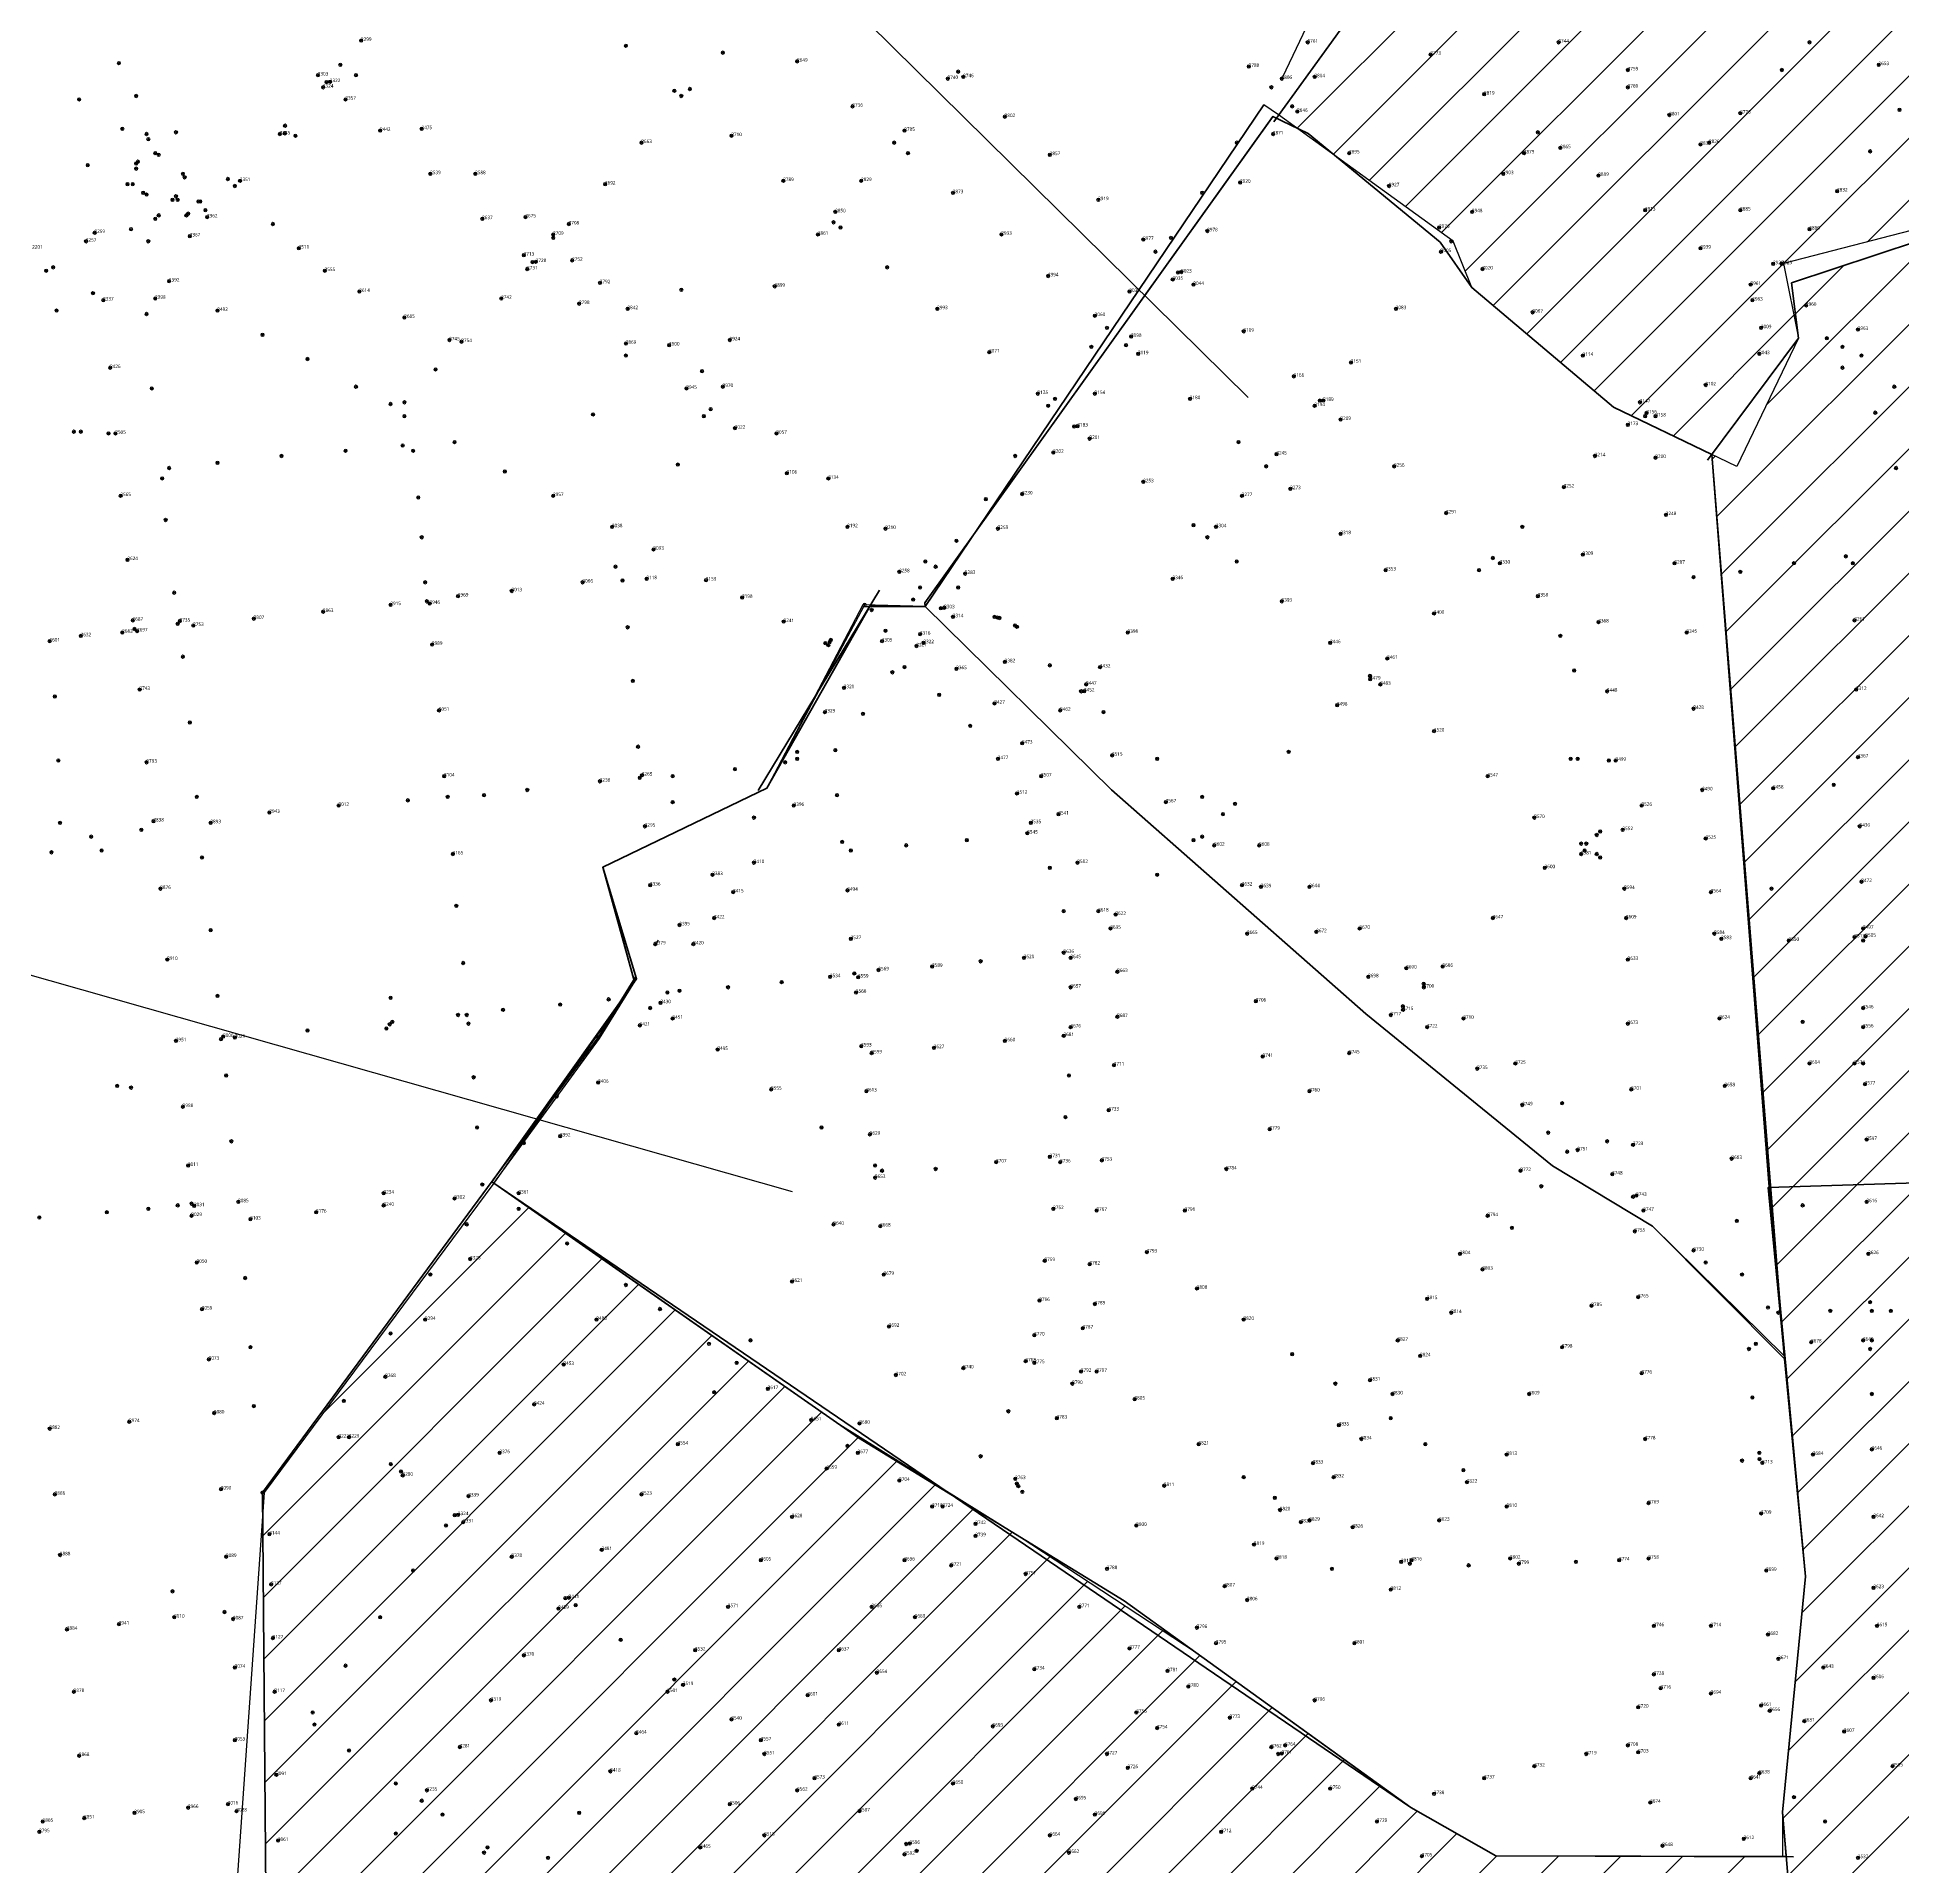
# Model space of a CAD drawing. Header units: millimetres. Extents: x 292691 to 302352, y 7824595 to 7836845.
# Drawn here: x 296395 to 297473, y 7831214 to 7832271 of the extents above; entities that cross this region are included whole.
import ezdxf

# ---------------------------------------------------------------- set-up
doc = ezdxf.new("R2010")
doc.units = ezdxf.units.MM
doc.layers.add('lista_postes', color=1, linetype='Continuous')
doc.layers.add('MANCHA_LIMITE', color=6, linetype='Continuous')
doc.styles.add('MtXpl_Open_Sans', font='')
doc.styles.get('MtXpl_Open_Sans').set_extended_font_data('Open Sans')
pattern_1 = [(45, (-10000, 0), (-17.96051224, 17.96051224), [])]

# ---------------------------------------------------------------- blocks, each defined once
blk = doc.blocks.new('symbolLayer0')
at = {"linetype": 'Continuous'}
h = blk.add_hatch(color=1, dxfattribs=at)
edge = h.paths.add_edge_path()
edge.add_arc((0.1, 0.1), 0.5, 0, 360)
at = {"color": 1, "linetype": 'Continuous', "lineweight": 20}
blk.add_circle((0.1, 0.1), 1, dxfattribs=at)
at = {"color": 1, "linetype": 'Continuous'}
blk.add_circle((0.1, 0.1), 0.5, dxfattribs=at)

msp = doc.modelspace()

# ---------------------------------------------------------------- hatches: boundary and pattern name
h = msp.add_hatch()
h.set_pattern_fill('ANSI31', color=256, scale=8)
h.set_pattern_definition(pattern_1)
h.paths.add_polyline_path([(298624.2, 7832139.2), (298230.8, 7831548.3), (298248, 7831529.8), (298266.6, 7831513.4), (298351.6, 7831414.2), (298464.1, 7831258.5), (298492.4, 7831208.7), (298491.4, 7831207.9), (298562.4, 7831076.9), (298634.8, 7830945.7), (298698.5, 7830766.7), (298722.5, 7830646.9), (298744.4, 7830604.2), (298687.4, 7830493.6), (298705.3, 7830455.7), (298801.1, 7830390.5), (299498.1, 7830821.4), (299325.3, 7831494.3)])
h.paths.add_polyline_path([(298323.7, 7832748.1), (297491.1, 7832783.1), (297193.3, 7832413.3), (297158.5, 7832289.8), (297112.3, 7832226.1), (297122.4, 7832218.8), (297129.3, 7832215.5), (297146.7, 7832201.2), (297213.1, 7832153.1), (297224, 7832126.4), (297305.8, 7832057.2), (297362.6, 7832029.9), (297412.8, 7832097.1), (297404, 7832140.3), (297580, 7832185.7), (297660.9, 7832080.2), (297828.1, 7831958.1), (297926, 7831902.7), (298039.6, 7831782.2), (298076.3, 7831714.6), (298230.8, 7831548.3), (298624.2, 7832139.2)])
h = msp.add_hatch()
h.set_pattern_fill('ANSI31', color=256, scale=8)
h.set_pattern_definition(pattern_1)
h.paths.add_polyline_path([(297920.1, 7831378.1), (297920.4, 7831400.9), (297888.4, 7831594.2), (297851.6, 7831621.7), (297775.6, 7831618.4), (297395.7, 7831606.5), (297416.7, 7831381.6), (297403.5, 7831245.4), (297405.6, 7831219.8), (297237.9, 7831220.3), (297188.7, 7831248.2), (297134.7, 7831287.1), (297064.6, 7831337.6), (296962.9, 7831404.4), (296869.6, 7831461.7), (296739, 7831552.8), (296658.7, 7831609), (296526.1, 7831430.1), (296525.2, 7831417.2), (296528.4, 7831037.8), (296504.8, 7830877.8), (296500.6, 7830858.4), (296498.8, 7830755.5), (296508.1, 7830617.1), (296491, 7830552.2), (296494.5, 7830546.8), (296470.5, 7830473.9), (296452, 7830403.8), (296649.4, 7830507.6), (296880.6, 7830498.9), (296957.7, 7830616.1), (296954.4, 7830807.6), (297163.4, 7830790.3), (297241.2, 7830745.7), (297392, 7830287), (297440.5, 7830169.1), (297596.9, 7830112.4), (297608.1, 7830381.2), (297519.9, 7830411.3), (297519.2, 7830411.6), (297467.8, 7830711.5), (297553.6, 7830850.8), (297713.6, 7830902.9), (298068.4, 7830998.9), (298069.8, 7830999.3)])
h.paths.add_polyline_path([(297828.1, 7831958.1), (297664.9, 7832074.5), (297580, 7832185.7), (297408.7, 7832129.1), (297412.8, 7832097.1), (297377.1, 7832023), (297362.6, 7832029.9), (297362.6, 7832029.9), (297395.7, 7831606.5), (297775.6, 7831618.4), (297849.1, 7831621.6), (297868.1, 7831752.7), (297853.9, 7831852)])

# ---------------------------------------------------------------- linework, layer by layer
for points in [[(297094.7, 7832062.9), (294255.3, 7834861.9)], [(297942.6, 7832587.2), (297491.1, 7832783.1), (297193.3, 7832413.3), (297114.5, 7832248), (297113.4, 7832246.3)], [(296831.3, 7831603.9), (293677.8, 7832500.2)], [(297103.7, 7832232), (296908, 7831942.1), (296872.1, 7831943.1), (296816.5, 7831837.1), (296721.8, 7831791.5), (296741.2, 7831726.9), (296658.7, 7831609), (296526.1, 7831430.1), (296489.1, 7830900.1)], [(297362.6, 7832030), (297395.7, 7831606.5), (297416.7, 7831381.6), (297403.5, 7831245.4), (297403.4, 7831219.8), (297237.9, 7831220.3), (297188.7, 7831248.2), (297134.7, 7831287.1), (297064.6, 7831337.6), (296962.9, 7831404.4), (296858.7, 7831469.2), (296658.7, 7831609), (296719.9, 7831692.5), (296741.2, 7831726.9), (296721.8, 7831791.5), (296816.5, 7831837.1), (296872.6, 7831942.2), (296908, 7831942.1), (297103.7, 7832232)], [(297362.6, 7832030), (297395.7, 7831606.5), (297416.7, 7831381.6), (297403.5, 7831245.4), (297403.4, 7831219.8), (297237.9, 7831220.3), (297188.7, 7831248.2), (297134.7, 7831287.1), (297064.6, 7831337.6), (296962.9, 7831404.4), (296858.7, 7831469.2), (296658.7, 7831609), (296719.9, 7831692.5), (296741.2, 7831726.9), (296721.8, 7831791.5), (296816.5, 7831837.1), (296872.6, 7831942.2), (296908, 7831942.1), (297103.7, 7832232)], [(298491.4, 7831207.9), (298467, 7831253), (298351.6, 7831414.2), (298248, 7831529.8), (298076.3, 7831714.6), (298039.6, 7831782.2), (297926, 7831902.7), (297828.1, 7831958.1), (297664.9, 7832074.5), (297580, 7832185.7), (297404, 7832140.3), (297412.8, 7832097.1), (297377.1, 7832023), (297305.8, 7832057.2), (297224, 7832126.4), (297213.1, 7832153.1), (297112.3, 7832226.1), (297103.7, 7832232)]]:
    msp.add_lwpolyline(points)
at = {"color": 2, "lineweight": 100}
for points in [[(297109.5, 7832222.2), (297158.5, 7832289.8), (297196.2, 7832423.6)], [(297109.5, 7832222.2), (297158.5, 7832289.8), (297196.2, 7832423.6)], [(297109.2, 7832225.4), (296907.9, 7831944.3)], [(297109.2, 7832225.4), (296907.9, 7831944.3)], [(297395.9, 7831604.2), (297362.6, 7832030), (297305.8, 7832057.2), (297224, 7832126.4), (297205.6, 7832152.6), (297129.3, 7832215.5), (297109, 7832225.2)], [(297395.9, 7831604.2), (297362.6, 7832030), (297305.8, 7832057.2), (297224, 7832126.4), (297205.6, 7832152.6), (297129.3, 7832215.5), (297109, 7832225.2)], [(297360.2, 7832026.6), (297412.8, 7832097.1), (297408.7, 7832129.1), (297580, 7832185.7), (297660.9, 7832080.2), (297915, 7831894.7), (298028.9, 7831790.4), (298086.1, 7831698.8), (298148.2, 7831633.1), (298229, 7831545.5)], [(297360.2, 7832026.6), (297412.8, 7832097.1), (297408.7, 7832129.1), (297580, 7832185.7), (297660.9, 7832080.2), (297915, 7831894.7), (298028.9, 7831790.4), (298086.1, 7831698.8), (298148.2, 7831633.1), (298229, 7831545.5)], [(296881.7, 7831951.6), (296811.5, 7831835.7)], [(296881.7, 7831951.6), (296811.5, 7831835.7)], [(296816.5, 7831837.1), (296721.8, 7831791.5), (296741.2, 7831726.9)], [(296816.5, 7831837.1), (296721.8, 7831791.5), (296741.2, 7831726.9)], [(296740.8, 7831728.3), (296719.1, 7831693.1), (296525.1, 7831430.1), (296528.4, 7831037.8), (296504.8, 7830877.8), (296500.6, 7830858.4), (296497.1, 7830653.5)], [(296740.8, 7831728.3), (296719.1, 7831693.1), (296525.1, 7831430.1), (296528.4, 7831037.8), (296504.8, 7830877.8), (296500.6, 7830858.4), (296497.1, 7830653.5)], [(297481.6, 7830746.5), (297430, 7831006.7), (297411.3, 7831151.7), (297403.5, 7831245.4), (297416.7, 7831381.6), (297395.2, 7831606.5), (297775.6, 7831618.4), (297853.2, 7831621.8)], [(297481.6, 7830746.5), (297430, 7831006.7), (297411.3, 7831151.7), (297403.5, 7831245.4), (297416.7, 7831381.6), (297395.2, 7831606.5), (297775.6, 7831618.4), (297853.2, 7831621.8)], [(296657.4, 7831609.9), (296739, 7831552.8), (296869.6, 7831461.7), (297023.1, 7831367.6), (297188.7, 7831248.2), (297237.9, 7831220.3), (297409.9, 7831219.7)], [(296657.4, 7831609.9), (296739, 7831552.8), (296869.6, 7831461.7), (297023.1, 7831367.6), (297188.7, 7831248.2), (297237.9, 7831220.3), (297409.9, 7831219.7)]]:
    msp.add_lwpolyline(points, dxfattribs=at)
at = {"color": 30, "lineweight": 100}
msp.add_lwpolyline([(296908, 7831942.1), (297015.8, 7831836.2), (297162.6, 7831706.7), (297270.5, 7831619), (297328.4, 7831584), (297404.4, 7831509.1)], dxfattribs=at)
msp.add_lwpolyline([(296908, 7831942.1), (297015.8, 7831836.2), (297162.6, 7831706.7), (297270.5, 7831619), (297328.4, 7831584), (297404.4, 7831509.1)], dxfattribs=at)
at = {"color": 3}
msp.add_lwpolyline([(296753.8, 7831749.4), (296751.8, 7831746.1)], dxfattribs=at)
msp.add_lwpolyline([(296753.8, 7831749.4), (296751.8, 7831746.1)], dxfattribs=at)
at = {"layer": 'MANCHA_LIMITE', "lineweight": 53}
for points in [[(296908, 7831942.1), (297015.8, 7831836.2), (297162.6, 7831706.7), (297270.5, 7831619), (297328.4, 7831584), (297404.4, 7831509.1), (297362.6, 7832029.9), (297305.8, 7832057.2), (297224, 7832126.4), (297205.6, 7832152.6), (297129.3, 7832215.5), (297109, 7832225.2), (296907.9, 7831944.3), (296908, 7831942.1)], [(297404.6, 7831507.4), (297328.4, 7831584), (297270.5, 7831619), (297162.6, 7831706.7), (297015.8, 7831836.2), (296908, 7831942.1), (296876.5, 7831942.9), (296816.5, 7831837.1), (296721.8, 7831791.5), (296740.1, 7831725.3), (296657.6, 7831609.7), (297188.7, 7831248.2), (297237.9, 7831220.3), (297405.6, 7831219.8), (297403.5, 7831245.4), (297416.7, 7831381.6), (297404.6, 7831507.4)]]:
    msp.add_lwpolyline(points, close=True, dxfattribs=at)

# ---------------------------------------------------------------- block references
at = {"layer": 'lista_postes'}
for p in [(296582, 7832269), (296735, 7832266), (297129, 7832268), (297274, 7832268), (297419, 7832268), (296442, 7832256), (296570, 7832255), (296791, 7832262), (296834, 7832257), (297095, 7832254), (297200, 7832261), (297314, 7832252), (297403, 7832252), (297459, 7832255), (296557, 7832249), (296560, 7832242), (296562, 7832245), (296564, 7832245.2), (296579, 7832249), (296772, 7832241), (296921, 7832247), (296927, 7832251), (296930, 7832248), (297108, 7832242), (297114, 7832247), (297133, 7832248), (297314, 7832242), (296419, 7832235), (296452, 7832237), (296573, 7832235), (296763, 7832240), (296767, 7832237), (296866, 7832231), (297120, 7832231), (297231, 7832238), (296538, 7832219.8), (296954, 7832225), (297123, 7832228), (297338, 7832226), (297379, 7832227), (297471, 7832229), (296444, 7832218), (296458, 7832215), (296459, 7832212), (296475, 7832216), (296535, 7832215), (296537.8, 7832215.4), (296544, 7832214), (296593, 7832217), (296617, 7832218), (296744, 7832210), (296796, 7832214), (296890, 7832210), (296896, 7832217), (297088, 7832210), (297109, 7832215), (297262, 7832216), (297356, 7832209), (297361, 7832210), (296452, 7832198), (296453, 7832199), (296463, 7832204), (296465, 7832203), (296898, 7832204), (296980, 7832203), (297153, 7832204), (297254, 7832204), (297275, 7832207), (297454, 7832205), (296424, 7832197), (296452, 7832195), (296479, 7832192), (296480, 7832190), (296505, 7832189), (296512, 7832188), (296622, 7832192), (296648, 7832192), (296826, 7832188), (296871, 7832188), (297090, 7832187), (297242, 7832192), (297297, 7832191), (296447, 7832186), (296450, 7832186), (296456, 7832181), (296458, 7832180), (296473, 7832177), (296475, 7832179), (296476, 7832177), (296509, 7832185), (296723, 7832186), (296924, 7832181), (297008, 7832177), (297068, 7832181), (297176, 7832185), (297435, 7832182), (296463, 7832166), (296465, 7832168), (296481, 7832168), (296482, 7832169), (296488, 7832176), (296489, 7832176), (296492, 7832171), (296493, 7832167), (296652, 7832166), (296677, 7832167), (296856, 7832170), (297224, 7832170), (297324, 7832171), (297379, 7832171), (296428, 7832158), (296449, 7832160), (296483, 7832156), (296531, 7832163), (296693, 7832157), (296693, 7832155), (296702, 7832163), (296846, 7832157), (296855, 7832164), (296859, 7832161), (296952, 7832157), (297050, 7832155), (297071, 7832159), (297205, 7832161), (297419, 7832160), (296423, 7832153), (296459, 7832153), (296546, 7832149), (296676, 7832145), (297034, 7832154), (297041, 7832147), (297206, 7832147), (297212, 7832153), (297356, 7832149), (296400, 7832136), (296404, 7832138), (296561, 7832136), (296678, 7832137), (296681, 7832141), (296683, 7832141.2), (296704, 7832142), (296886, 7832138), (296979, 7832133), (297054, 7832135), (297056, 7832135.3), (297230, 7832137), (297398, 7832140), (297403, 7832140), (296427, 7832123), (296471, 7832130), (296581, 7832124), (296720, 7832129), (296767, 7832125), (296821, 7832127), (297026, 7832124), (297051, 7832131), (297063, 7832128), (297385, 7832128), (296406, 7832113), (296433, 7832119), (296463, 7832120), (296499, 7832113), (296663, 7832120), (296708, 7832117), (296736, 7832114), (296915, 7832114), (297180, 7832114), (297259, 7832112), (297386, 7832119), (297417, 7832116), (296458, 7832111), (296607, 7832109), (297006, 7832110), (297013, 7832103), (297092, 7832101), (297391, 7832103), (297447, 7832102), (296525, 7832099), (296633, 7832096), (296640, 7832095), (296735, 7832094), (296760, 7832093), (296795, 7832096), (297004, 7832092), (297024, 7832093), (297027, 7832098), (297429, 7832097), (297438, 7832092), (296437, 7832080), (296551, 7832085), (296735, 7832087), (296945, 7832089), (297031, 7832088), (297154, 7832083), (297288, 7832087), (297390, 7832088), (297438, 7832080), (297449, 7832087), (296579, 7832069), (296625, 7832079), (296779, 7832078), (296791, 7832069), (297121, 7832075), (297359, 7832070), (297468, 7832069), (296461, 7832068), (296599, 7832059), (296607, 7832060), (296770, 7832068), (296973, 7832065), (296979, 7832058), (296983, 7832062), (297006, 7832065), (297061, 7832062), (297133, 7832058), (297136, 7832061), (297138, 7832061), (297321, 7832060), (296607, 7832052), (296716, 7832053), (296780, 7832052), (296784, 7832056), (297148, 7832050), (297314, 7832047), (297324, 7832052), (297324.8, 7832053.8), (297330, 7832052), (297457, 7832054), (296416, 7832043), (296420, 7832043), (296436, 7832042), (296440, 7832042), (296636, 7832037), (296798, 7832045), (296822, 7832042), (296994, 7832046), (296996, 7832046.2), (297003, 7832039), (297089, 7832037), (296536, 7832029), (296573, 7832032), (296606, 7832035), (296612, 7832032), (296960, 7832029), (296982, 7832031), (297111, 7832030), (297295, 7832029), (297330, 7832028), (296467, 7832016), (296471, 7832022), (296499, 7832025), (296665, 7832020), (296765, 7832024), (296828, 7832019), (296852, 7832016), (297105, 7832023), (297179, 7832023), (297469, 7832022), (296443, 7832006), (296615, 7832005), (296693, 7832006), (296943, 7832004), (296964, 7832007), (297034, 7832014), (297091, 7832006), (297119, 7832010), (297277, 7832011), (297209, 7831996), (297336, 7831995), (296469, 7831992), (296727, 7831988), (296863, 7831988), (296885, 7831987), (296950, 7831987), (297063, 7831989), (297076, 7831988), (297148, 7831984), (297253, 7831988), (296617, 7831982), (296751, 7831975), (296926, 7831980), (297071, 7831982), (297288, 7831972), (296447, 7831969), (296729, 7831965), (296893, 7831962), (296908, 7831968), (296914, 7831965), (296931, 7831961), (297088, 7831968), (297174, 7831963), (297228, 7831963), (297236, 7831970), (297240, 7831967), (297341, 7831967), (297379, 7831962), (297410, 7831967), (297440, 7831971), (297444, 7831967), (296474, 7831950), (296619, 7831956), (296669, 7831951), (296710, 7831956), (296733, 7831957), (296747, 7831958), (296781.3, 7831957.2), (296905, 7831953), (296927, 7831953), (297051, 7831958), (297352, 7831959), (296560, 7831939), (296599, 7831943), (296620, 7831945), (296621.6, 7831943.7), (296638, 7831948), (296802.2, 7831947.2), (296873, 7831943), (296877, 7831940), (296901, 7831946), (296917, 7831941), (296919, 7831941.3), (297114, 7831945), (297262, 7831948), (296450, 7831934), (296451, 7831929), (296476, 7831932), (296477.2, 7831933.6), (296485, 7831931), (296520, 7831935), (296736, 7831930), (296826.2, 7831933.3), (296924, 7831936), (296948, 7831936), (296949.5, 7831935.7), (296950.9, 7831935.4), (296959.8, 7831931), (296961, 7831930.3), (297202, 7831938), (297297, 7831933), (297445, 7831934), (296402, 7831922), (296420, 7831925), (296444, 7831927), (296452.6, 7831927.8), (296623, 7831920), (296850.2, 7831920.8), (296852, 7831919.7), (296852.7, 7831921.4), (296853.4, 7831922.7), (296883, 7831922), (296885, 7831928), (296902.9, 7831919.2), (296905, 7831926), (296907, 7831921), (297025, 7831927), (297142, 7831921), (297275, 7831925), (297348, 7831927), (296479, 7831913), (296896, 7831907), (296954, 7831910), (296980, 7831908), (297009, 7831907), (297175, 7831912), (296739, 7831899), (296889, 7831904), (296926, 7831906), (297001, 7831897), (297165, 7831902), (297165.1, 7831900), (297171, 7831897), (297283, 7831905), (296405, 7831890), (296454, 7831894), (296861, 7831895), (296916, 7831891), (296948, 7831886), (296998, 7831893), (296999.8, 7831893.1), (297302, 7831893), (297446, 7831894), (296483, 7831875), (296627, 7831882), (296850, 7831881), (296872, 7831880), (296986, 7831882), (297011, 7831881), (297146, 7831885), (297352, 7831883), (296934, 7831873), (297202, 7831870), (296407, 7831853), (296742, 7831861), (296834, 7831858), (296834, 7831854), (296856, 7831859), (296950, 7831854), (296964, 7831863), (297016, 7831856), (297042, 7831854), (297118, 7831858), (297281, 7831854), (297285, 7831854), (297303, 7831853), (297307, 7831853), (297447, 7831855), (296458, 7831852), (296630, 7831844), (296743, 7831843), (296744.3, 7831844.5), (296762, 7831844), (296798, 7831848), (296827, 7831852), (296975, 7831844), (297233, 7831844), (296487, 7831832), (296632, 7831832), (296653, 7831833), (296678, 7831836), (296720, 7831841), (296857, 7831833), (296961, 7831834), (297068, 7831832), (297357, 7831836), (297398, 7831837), (297433, 7831839), (296529, 7831823), (296569, 7831827), (296609, 7831830), (296762, 7831829), (296832, 7831827), (296985, 7831822), (297047, 7831829), (297080, 7831822), (297087, 7831828), (297322, 7831827), (296408, 7831817), (296455, 7831813), (296462, 7831818), (296495, 7831817), (296746, 7831815), (296809, 7831820), (296967, 7831811), (296969, 7831817), (297260, 7831820), (297296, 7831810), (297298, 7831812), (297311, 7831813), (297448, 7831815), (296403, 7831800), (296426, 7831809), (296432, 7831801), (296635, 7831799), (296860, 7831806), (296865, 7831801), (296897, 7831804), (296932, 7831807), (297063, 7831807), (297068, 7831809), (297075, 7831804), (297101, 7831804), (297287, 7831805), (297287, 7831799), (297289, 7831801), (297290, 7831805), (297296, 7831799), (297359, 7831808), (296490, 7831797), (296809, 7831794), (296980, 7831791), (296996, 7831794), (297266, 7831791), (297298, 7831797), (296466, 7831779), (296749, 7831781), (296785, 7831787), (296863, 7831778), (297042, 7831787), (297091, 7831781), (297102, 7831780), (297130, 7831780), (297312, 7831779), (297397, 7831779), (297449, 7831783), (296637, 7831769), (296797, 7831777), (297362, 7831777), (296766, 7831758), (296786, 7831762), (296988, 7831766), (297008, 7831766), (297015, 7831756), (297018, 7831764), (297159, 7831756), (297236, 7831762), (297313, 7831762), (297450, 7831756), (296495, 7831755), (296752, 7831747), (296774, 7831747), (296865, 7831750), (297094, 7831753), (297134, 7831754), (297364, 7831753), (297368, 7831750), (297407, 7831749), (297445, 7831751), (297450, 7831749), (297451.4, 7831751.4), (296470, 7831738), (296641, 7831736), (296940, 7831737), (296965, 7831739), (296988, 7831742), (296992, 7831739), (297314, 7831738), (296825, 7831725), (296853, 7831728), (296867, 7831730), (296869.2, 7831727.8), (296881, 7831732), (296912, 7831734), (297019, 7831731), (297164, 7831728), (297186, 7831733), (297196, 7831724), (297207, 7831734), (296499, 7831717), (296599, 7831715.9), (296725, 7831715), (296755, 7831713), (296759, 7831719), (296766, 7831720), (296794, 7831722), (296868, 7831719), (296992, 7831722), (297099, 7831714), (297196.1, 7831722), (296600, 7831702), (296638, 7831706), (296643, 7831706), (296664, 7831709), (296697, 7831712), (296749, 7831710), (296762, 7831704), (297019, 7831705), (297177, 7831706), (297184, 7831711), (297184.1, 7831709), (297219, 7831704), (297367, 7831704), (297415, 7831702), (297450, 7831710), (296501, 7831692), (296502.3, 7831693.5), (296509, 7831693), (296551, 7831697), (296596.6, 7831698.2), (296598.5, 7831700.6), (296644, 7831701), (296719, 7831693), (296743, 7831700), (296988, 7831694), (296992, 7831699), (297198, 7831699), (297314, 7831701), (297450, 7831699), (296475, 7831691), (296788, 7831686), (296871, 7831688), (296877, 7831684), (296913, 7831687), (296954, 7831691), (297103, 7831682), (297153, 7831684), (296504, 7831671), (296647, 7831670), (296991, 7831671), (297017, 7831677), (297227, 7831675), (297249, 7831678), (297419, 7831678), (297445, 7831678), (297450, 7831678), (296441, 7831665), (296449, 7831664), (296695, 7831659), (296719, 7831667), (296819, 7831663), (296874, 7831662), (297130, 7831662), (297316, 7831663), (297370, 7831665), (297451, 7831666), (296479, 7831653), (297014, 7831651), (297253, 7831654), (297276, 7831655), (296649, 7831641), (296848, 7831641), (296989, 7831647), (297107, 7831640), (297268, 7831638), (296507, 7831633), (296676, 7831632), (296697, 7831636), (296876, 7831637), (297279, 7831627), (297285, 7831628), (297302, 7831633), (297317, 7831631), (297452, 7831634), (296482, 7831619), (296879, 7831619), (296883, 7831616), (296914, 7831617), (296949, 7831621), (296980, 7831624), (296986, 7831621), (297010, 7831622), (297082, 7831617), (297252, 7831616), (297374, 7831623), (296652, 7831608), (296879, 7831612), (297264, 7831607), (297305, 7831614), (296459, 7831594), (296476, 7831596), (296484, 7831597), (296485.5, 7831595.7), (296511, 7831598), (296595, 7831603), (296595, 7831596), (296636, 7831600), (296673, 7831603), (296673, 7831594), (296982, 7831594), (297317, 7831601), (297318.9, 7831601.7), (297415, 7831596), (297452, 7831598), (296396, 7831589), (296435, 7831592), (296484, 7831590), (296518, 7831588), (296556, 7831592), (296643, 7831585), (296855, 7831585), (296882, 7831584), (297007, 7831593), (297058, 7831593), (297233, 7831590), (297323, 7831593), (297377, 7831587), (296701, 7831574), (297247, 7831583), (297318, 7831581), (296487, 7831563), (296645, 7831565), (296977, 7831564), (297003, 7831562), (297036, 7831569), (297217, 7831568), (297352, 7831570), (297359, 7831563), (297453, 7831568), (296515, 7831554), (296622, 7831556), (296831, 7831552), (296884, 7831556), (297230, 7831559), (297380, 7831556), (296735, 7831550), (296974, 7831541), (297065, 7831548), (297198, 7831542), (297320, 7831543), (296490, 7831536), (296619, 7831530), (296718, 7831530), (296754.7, 7831536.1), (297006, 7831539), (297092, 7831530), (297212, 7831534), (297293, 7831538), (297395, 7831537), (297401, 7831534), (297431, 7831535), (296599, 7831522), (296887, 7831526), (296971, 7831521), (296999, 7831525), (296518, 7831514), (296783, 7831516), (296807, 7831518), (297120, 7831510), (297181, 7831518), (297194, 7831509), (297276, 7831514), (297384, 7831513), (297388, 7831516), (297420, 7831517), (296494, 7831507), (296596, 7831497), (296699, 7831504), (296799, 7831505), (296891, 7831498), (296930, 7831502), (296966, 7831506), (296971, 7831505), (296998, 7831500), (297007, 7831500), (297322, 7831499), (296786, 7831488), (296817, 7831490), (296993, 7831493), (297145, 7831493), (297165, 7831495), (297178, 7831487), (297257, 7831487), (296497, 7831476), (296520, 7831480), (296572, 7831483), (296682, 7831481), (296956, 7831477), (297029, 7831484), (297386, 7831485), (296402, 7831467), (296448, 7831471), (296842, 7831472), (296870, 7831470), (296984, 7831473), (297147, 7831469), (297177, 7831473), (296569, 7831462), (296575, 7831462), (296765, 7831458), (296863, 7831457), (297066, 7831458), (297160, 7831461), (297197, 7831458), (297324, 7831461), (296599.1, 7831446.5), (296662, 7831453), (296851, 7831444), (296869, 7831453), (296940, 7831451), (297132, 7831447), (297244, 7831452), (297380, 7831448.5), (297390, 7831453), (297390.1, 7831449.4), (297391.7, 7831447.2), (297421, 7831452), (296605, 7831442.2), (296606, 7831440), (296893, 7831437), (296960, 7831438), (296960.9, 7831435.2), (296961.8, 7831433.8), (297046, 7831434), (297092, 7831439), (297144, 7831439), (297219, 7831443), (297221, 7831436), (296405, 7831429), (296501, 7831432), (296525, 7831430), (296644, 7831428), (296744, 7831429), (296912, 7831422), (296918, 7831422), (296964.1, 7831430.5), (297110, 7831427), (297244, 7831422), (297326, 7831424), (296631, 7831411), (296636, 7831417), (296638, 7831417.2), (296641, 7831413), (296831, 7831416), (296937, 7831412), (297030, 7831411), (297113, 7831420), (297125, 7831413), (297130, 7831414), (297205, 7831414), (297391, 7831418), (296529, 7831406), (296937, 7831405), (297098, 7831400), (297155, 7831410), (296408, 7831394), (296504, 7831393), (296669, 7831393), (296721, 7831397), (296813, 7831391), (296896, 7831391), (297111, 7831392), (297183, 7831390), (297189, 7831391), (297246, 7831392), (297284, 7831390), (297309, 7831391), (297326, 7831392), (296612, 7831385), (296923, 7831388), (296966, 7831383), (297013, 7831386), (297143, 7831386), (297188, 7831389), (297222, 7831388), (297251, 7831389), (297394, 7831385), (296473, 7831373), (296530, 7831377), (296700, 7831369), (296702, 7831369.3), (297081, 7831376), (297094, 7831368), (297177, 7831374), (296474, 7831358), (296503, 7831361), (296508, 7831357), (296593, 7831358), (296696, 7831363), (296706, 7831365), (296794, 7831364), (296877, 7831364), (296902, 7831358), (296997, 7831364), (296412, 7831351), (296442, 7831354), (297065, 7831352), (297329, 7831353), (297362, 7831353), (297395, 7831348), (296531, 7831346), (296676, 7831336), (296732, 7831345), (296775, 7831339), (296858, 7831339), (297026, 7831340), (297076, 7831343), (297156, 7831343), (296509, 7831329), (296573, 7831330), (296880, 7831326), (296971, 7831328), (297048, 7831327), (297329, 7831325), (297401, 7831334), (297427, 7831329), (296416, 7831315), (296532, 7831315), (296759, 7831315), (296763, 7831322), (296768, 7831319), (297060, 7831318), (297333, 7831317), (297362, 7831314), (296554, 7831303), (296657, 7831310), (296840, 7831313), (297030, 7831303), (297133, 7831310), (297320, 7831306), (297391, 7831307), (297396, 7831304), (296555, 7831296), (296796, 7831299), (296858, 7831296), (296947, 7831295), (297042, 7831294), (297084, 7831300), (297416, 7831298), (296509, 7831287), (296639, 7831283), (296741, 7831291), (296813, 7831287), (297108, 7831283), (297116, 7831284), (297314, 7831284), (296419, 7831278), (296575, 7831281), (296815, 7831279), (297013, 7831279), (297025, 7831271), (297112, 7831279), (297114, 7831279.3), (297260, 7831272), (297290, 7831279), (297320, 7831280), (296533, 7831267), (296602, 7831262), (296726, 7831269), (296844, 7831265), (296924, 7831262), (297231, 7831265), (297385, 7831265), (297390, 7831268), (296505, 7831250), (296617, 7831252), (296620, 7831258), (296795, 7831250), (296834, 7831258), (296995, 7831253), (297097, 7831259), (297142, 7831259), (297202, 7831256), (297327, 7831251), (297410, 7831254), (296398, 7831240), (296422, 7831242), (296451, 7831245), (296482, 7831248), (296510, 7831246), (296629, 7831244), (296708, 7831245), (296870, 7831246), (297006, 7831244), (297169, 7831240), (297428, 7831240), (296396, 7831234), (296534, 7831229), (296602, 7831233), (296815, 7831232), (296980, 7831232), (297079, 7831234), (297381, 7831230), (296653, 7831222), (296655, 7831225), (296690, 7831219), (296778, 7831225), (296896, 7831221), (296897, 7831227), (296899, 7831227.3), (296903, 7831223), (296991, 7831222), (297195, 7831220), (297334, 7831226)]:
    msp.add_blockref('symbolLayer0', p, dxfattribs=at)
at = {"layer": 'lista_postes', "color": 0}
for p in [(297454, 7831540), (297455, 7831535), (297466, 7831535), (297450, 7831518), (297454, 7831513), (297455, 7831518), (297455, 7831487), (297455, 7831455), (297456, 7831416), (297456, 7831375), (297458, 7831353), (297456, 7831323), (297439, 7831292), (297467, 7831272), (297447, 7831219)]:
    msp.add_blockref('symbolLayer0', p, dxfattribs=at)

# ---------------------------------------------------------------- texts
at = {"layer": 'lista_postes', "color": 4, "linetype": 'Continuous', "style": 'MtXpl_Open_Sans'}
for s, p in [('2299', (296582, 7832268.9)), ('2761', (297129, 7832267.9)), ('2744', (297274, 7832267.9)), ('2649', (296834, 7832256.9)), ('2788', (297095, 7832253.9)), ('2773', (297200, 7832260.9)), ('2759', (297314, 7832251.9)), ('2653', (297459, 7832254.9)), ('2303', (296557, 7832248.9)), ('2324', (296560, 7832241.9)), ('2322', (296564, 7832245.1)), ('2740', (296921, 7832246.9)), ('2746', (296930, 7832247.9)), ('2806', (297114, 7832246.9)), ('2804', (297133, 7832247.9)), ('2780', (297314, 7832241.9)), ('2357', (296573, 7832234.9)), ('2736', (296866, 7832230.9)), ('2819', (297231, 7832237.9)), ('2802', (296954, 7832224.9)), ('2846', (297123, 7832227.9)), ('2801', (297338, 7832225.9)), ('2776', (297379, 7832226.9)), ('2335', (296535, 7832214.9)), ('2442', (296593, 7832216.9)), ('2475', (296617, 7832217.9)), ('2663', (296744, 7832209.9)), ('2710', (296796, 7832213.9)), ('2785', (296896, 7832216.9)), ('2871', (297109, 7832214.9)), ('2830', (297356, 7832208.9)), ('2826', (297361, 7832209.9)), ('2857', (296980, 7832202.9)), ('2895', (297153, 7832203.9)), ('2879', (297254, 7832203.9)), ('2865', (297275, 7832206.9)), ('2351', (296512, 7832187.9)), ('2539', (296622, 7832191.9)), ('2588', (296648, 7832191.9)), ('2789', (296826, 7832187.9)), ('2829', (296871, 7832187.9)), ('2920', (297090, 7832186.9)), ('2903', (297242, 7832191.9)), ('2889', (297297, 7832190.9)), ('2692', (296723, 7832185.9)), ('2873', (296924, 7832180.9)), ('2919', (297008, 7832176.9)), ('2927', (297176, 7832184.9)), ('2832', (297435, 7832181.9)), ('2362', (296493, 7832166.9)), ('2637', (296652, 7832165.9)), ('2675', (296677, 7832166.9)), ('2850', (296856, 7832169.9)), ('2948', (297224, 7832169.9)), ('2913', (297324, 7832170.9)), ('2885', (297379, 7832170.9)), ('2259', (296428, 7832157.9)), ('2367', (296483, 7832155.9)), ('2709', (296693, 7832156.9)), ('2708', (296702, 7832162.9)), ('2861', (296846, 7832156.9)), ('2933', (296952, 7832156.9)), ('2977', (297034, 7832153.9)), ('2978', (297071, 7832158.9)), ('2976', (297205, 7832160.9)), ('2880', (297419, 7832159.9)), ('2201', (296392, 7832148.9)), ('2257', (296423, 7832152.9)), ('2511', (296546, 7832148.9)), ('2713', (296676, 7832144.9)), ('3005', (297206, 7832146.9)), ('2939', (297356, 7832148.9)), ('2555', (296561, 7832135.9)), ('2731', (296678, 7832136.9)), ('2728', (296683, 7832141.1)), ('2752', (296704, 7832141.9)), ('2994', (296979, 7832132.9)), ('3023', (297056, 7832135.1)), ('3020', (297230, 7832136.9)), ('2929', (297398, 7832139.9)), ('2925', (297403, 7832139.9)), ('2392', (296471, 7832129.9)), ('2614', (296581, 7832123.9)), ('2792', (296720, 7832128.9)), ('2899', (296821, 7832126.9)), ('3039', (297026, 7832123.9)), ('3035', (297051, 7832130.9)), ('3044', (297063, 7832127.9)), ('2961', (297385, 7832127.9)), ('2337', (296433, 7832118.9)), ('2398', (296463, 7832119.9)), ('2492', (296499, 7832112.9)), ('2742', (296663, 7832119.9)), ('2798', (296708, 7832116.9)), ('2842', (296736, 7832113.9)), ('2993', (296915, 7832113.9)), ('3083', (297180, 7832113.9)), ('3067', (297259, 7832111.9)), ('2983', (297386, 7832118.9)), ('2960', (297417, 7832115.9)), ('2685', (296607, 7832108.9)), ('3060', (297006, 7832109.9)), ('3109', (297092, 7832100.9)), ('3009', (297391, 7832102.9)), ('2963', (297447, 7832101.9)), ('2745', (296633, 7832095.9)), ('2754', (296640, 7832094.9)), ('2869', (296735, 7832093.9)), ('2900', (296760, 7832092.9)), ('2924', (296795, 7832095.9)), ('3098', (297027, 7832097.9)), ('2426', (296437, 7832079.9)), ('3071', (296945, 7832088.9)), ('3119', (297031, 7832087.9)), ('3151', (297154, 7832082.9)), ('3114', (297288, 7832086.9)), ('3043', (297390, 7832087.9)), ('2945', (296770, 7832067.9)), ('2970', (296791, 7832068.9)), ('3166', (297121, 7832074.9)), ('3102', (297359, 7832069.9)), ('3135', (296973, 7832064.9)), ('3154', (297006, 7832064.9)), ('3180', (297061, 7832061.9)), ('3194', (297133, 7832057.9)), ('3189', (297138, 7832060.9)), ('3147', (297321, 7832059.9)), ('3183', (296996, 7832046.1)), ('3209', (297148, 7832049.9)), ('3173', (297314, 7832046.9)), ('3156', (297324.8, 7832053.7)), ('3158', (297330, 7832051.9)), ('2505', (296440, 7832041.9)), ('3022', (296798, 7832044.9)), ('3057', (296822, 7832041.9)), ('3201', (297003, 7832038.9)), ('3202', (296982, 7832030.9)), ('3245', (297111, 7832029.9)), ('3214', (297295, 7832028.9)), ('3200', (297330, 7832027.9)), ('3106', (296828, 7832018.9)), ('3134', (296852, 7832015.9)), ('3253', (297034, 7832013.9)), ('3256', (297179, 7832022.9)), ('2565', (296443, 7832005.9)), ('2957', (296693, 7832005.9)), ('3230', (296964, 7832006.9)), ('3277', (297091, 7832005.9)), ('3273', (297119, 7832009.9)), ('3252', (297277, 7832010.9)), ('3291', (297209, 7831995.9)), ('3248', (297336, 7831994.9)), ('3038', (296727, 7831987.9)), ('3192', (296863, 7831987.9)), ('3210', (296885, 7831986.9)), ('3259', (296950, 7831986.9)), ('3304', (297076, 7831987.9)), ('3318', (297148, 7831983.9)), ('3093', (296751, 7831974.9)), ('3309', (297288, 7831971.9)), ('2624', (296447, 7831968.9)), ('3258', (296893, 7831961.9)), ('3283', (296931, 7831960.9)), ('3353', (297174, 7831962.9)), ('3330', (297240, 7831966.9)), ('3287', (297341, 7831966.9)), ('3013', (296669, 7831950.9)), ('3066', (296710, 7831955.9)), ('3118', (296747, 7831957.9)), ('3159', (296781.3, 7831957.1)), ('3346', (297051, 7831957.9)), ('2863', (296560, 7831938.9)), ('2915', (296599, 7831942.9)), ('2946', (296621.6, 7831943.6)), ('2969', (296638, 7831947.9)), ('3198', (296802.2, 7831947.1)), ('3303', (296919, 7831941.1)), ('3393', (297114, 7831944.9)), ('3358', (297262, 7831947.9)), ('2687', (296450, 7831933.9)), ('2697', (296452.6, 7831927.7)), ('2735', (296477.2, 7831933.4)), ('2753', (296485, 7831930.9)), ('2807', (296520, 7831934.9)), ('3241', (296826.2, 7831933.1)), ('3314', (296924, 7831935.9)), ('3400', (297202, 7831937.9)), ('3368', (297297, 7831932.9)), ('3261', (297445, 7831933.9)), ('2601', (296402, 7831921.9)), ('2632', (296420, 7831924.9)), ('2683', (296444, 7831926.9)), ('2989', (296623, 7831919.9)), ('3305', (296883, 7831921.9)), ('3321', (296902.9, 7831919.1)), ('3316', (296905, 7831925.9)), ('3322', (296907, 7831920.9)), ('3398', (297025, 7831926.9)), ('3446', (297142, 7831920.9)), ('3345', (297348, 7831926.9)), ('3365', (296926, 7831905.9)), ('3382', (296954, 7831909.9)), ('3432', (297009, 7831906.9)), ('3461', (297175, 7831911.9)), ('3320', (296861, 7831894.9)), ('3447', (297001, 7831896.9)), ('3479', (297165.1, 7831899.9)), ('3483', (297171, 7831896.9)), ('2743', (296454, 7831893.9)), ('3427', (296948, 7831885.9)), ('3452', (296999.8, 7831893)), ('3498', (297146, 7831884.9)), ('3448', (297302, 7831892.9)), ('3312', (297446, 7831893.9)), ('3051', (296627, 7831881.9)), ('3329', (296850, 7831880.9)), ('3462', (296986, 7831881.9)), ('3428', (297352, 7831882.9)), ('3473', (296964, 7831862.9)), ('3520', (297202, 7831869.9)), ('2793', (296458, 7831851.9)), ('3477', (296950, 7831853.9)), ('3515', (297016, 7831855.9)), ('3499', (297307, 7831852.9)), ('3367', (297447, 7831854.9)), ('3104', (296630, 7831843.9)), ('3265', (296744.3, 7831844.4)), ('3507', (296975, 7831843.9)), ('3547', (297233, 7831843.9)), ('3236', (296720, 7831840.9)), ('3512', (296961, 7831833.9)), ('3490', (297357, 7831835.9)), ('3458', (297398, 7831836.9)), ('2943', (296529, 7831822.9)), ('3012', (296569, 7831826.9)), ('3396', (296832, 7831826.9)), ('3541', (296985, 7831821.9)), ('3567', (297047, 7831828.9)), ('3570', (297260, 7831819.9)), ('3526', (297322, 7831826.9)), ('2838', (296462, 7831817.9)), ('2893', (296495, 7831816.9)), ('3295', (296746, 7831814.9)), ('3545', (296967, 7831810.9)), ('3535', (296969, 7831816.9)), ('3552', (297311, 7831812.9)), ('3436', (297448, 7831814.9)), ('3165', (296635, 7831798.9)), ('3602', (297075, 7831803.9)), ('3608', (297101, 7831803.9)), ('3581', (297287, 7831798.9)), ('3525', (297359, 7831807.9)), ('3410', (296809, 7831793.9)), ('3582', (296996, 7831793.9)), ('3600', (297266, 7831790.9)), ('2876', (296466, 7831778.9)), ('3336', (296749, 7831780.9)), ('3383', (296785, 7831786.9)), ('3415', (296797, 7831776.9)), ('3494', (296863, 7831777.9)), ('3632', (297091, 7831780.9)), ('3639', (297102, 7831779.9)), ('3644', (297130, 7831779.9)), ('3594', (297312, 7831778.9)), ('3564', (297362, 7831776.9)), ('3472', (297449, 7831782.9)), ('3618', (297008, 7831765.9)), ('3395', (296766, 7831757.9)), ('3422', (296786, 7831761.9)), ('3635', (297015, 7831755.9)), ('3622', (297018, 7831763.9)), ('3670', (297159, 7831755.9)), ('3647', (297236, 7831761.9)), ('3609', (297313, 7831761.9)), ('3497', (297450, 7831755.9)), ('3379', (296752, 7831746.9)), ('3420', (296774, 7831746.9)), ('3527', (296865, 7831749.9)), ('3665', (297094, 7831752.9)), ('3672', (297134, 7831753.9)), ('3584', (297364, 7831752.9)), ('3583', (297368, 7831749.9)), ('3550', (297407, 7831748.9)), ('3513', (297445, 7831750.9)), ('3505', (297451.4, 7831751.3)), ('2910', (296470, 7831737.9)), ('3589', (296912, 7831733.9)), ('3620', (296965, 7831738.9)), ('3636', (296988, 7831741.9)), ('3645', (296992, 7831738.9)), ('3686', (297207, 7831733.9)), ('3633', (297314, 7831737.9)), ('3534', (296853, 7831727.9)), ('3559', (296869.2, 7831727.7)), ('3569', (296881, 7831731.9)), ('3663', (297019, 7831730.9)), ('3698', (297164, 7831727.9)), ('3690', (297186, 7831732.9)), ('3430', (296755, 7831712.9)), ('3568', (296868, 7831718.9)), ('3657', (296992, 7831721.9)), ('3706', (297099, 7831713.9)), ('3700', (297196.1, 7831721.9)), ('3451', (296762, 7831703.9)), ('3687', (297019, 7831704.9)), ('3717', (297177, 7831705.9)), ('3715', (297184.1, 7831708.9)), ('3710', (297219, 7831703.9)), ('3673', (297314, 7831700.9)), ('3624', (297367, 7831703.9)), ('3546', (297450, 7831709.9)), ('2951', (296475, 7831690.9)), ('3006', (296502.3, 7831693.4)), ('3021', (296509, 7831692.9)), ('3421', (296743, 7831699.9)), ('3660', (296954, 7831690.9)), ('3681', (296988, 7831693.9)), ('3676', (296992, 7831698.9)), ('3722', (297198, 7831698.9)), ('3556', (297450, 7831698.9)), ('3495', (296788, 7831685.9)), ('3593', (296871, 7831687.9)), ('3599', (296877, 7831683.9)), ('3627', (296913, 7831686.9)), ('3741', (297103, 7831681.9)), ('3745', (297153, 7831683.9)), ('3711', (297017, 7831676.9)), ('3735', (297227, 7831674.9)), ('3725', (297249, 7831677.9)), ('3604', (297419, 7831677.9)), ('3574', (297445, 7831677.9)), ('3406', (296719, 7831666.9)), ('3555', (296819, 7831662.9)), ('3613', (296874, 7831661.9)), ('3760', (297130, 7831661.9)), ('3701', (297316, 7831662.9)), ('3658', (297370, 7831664.9)), ('3577', (297451, 7831665.9)), ('2988', (296479, 7831652.9)), ('3733', (297014, 7831650.9)), ('3749', (297253, 7831653.9)), ('3629', (296876, 7831636.9)), ('3779', (297107, 7831639.9)), ('3392', (296697, 7831635.9)), ('3751', (297285, 7831627.9)), ('3723', (297317, 7831630.9)), ('3597', (297452, 7831633.9)), ('3011', (296482, 7831618.9)), ('3707', (296949, 7831620.9)), ('3731', (296980, 7831623.9)), ('3736', (296986, 7831620.9)), ('3753', (297010, 7831621.9)), ('3784', (297082, 7831616.9)), ('3772', (297252, 7831615.9)), ('3683', (297374, 7831622.9)), ('3653', (296879, 7831611.9)), ('3748', (297305, 7831613.9)), ('3031', (296485.5, 7831595.6)), ('3085', (296511, 7831597.9)), ('3234', (296595, 7831602.9)), ('3240', (296595, 7831595.9)), ('3302', (296636, 7831599.9)), ('3361', (296673, 7831602.9)), ('3752', (296982, 7831593.9)), ('3743', (297318.9, 7831601.6)), ('3616', (297452, 7831597.9)), ('3029', (296484, 7831589.9)), ('3103', (296518, 7831587.9)), ('3176', (296556, 7831591.9)), ('3640', (296855, 7831584.9)), ('3668', (296882, 7831583.9)), ('3767', (297007, 7831592.9)), ('3791', (297058, 7831592.9)), ('3794', (297233, 7831589.9)), ('3747', (297323, 7831592.9)), ('3755', (297318, 7831580.9)), ('3050', (296487, 7831562.9)), ('3326', (296645, 7831564.9)), ('3759', (296977, 7831563.9)), ('3782', (297003, 7831561.9)), ('3793', (297036, 7831568.9)), ('3804', (297217, 7831567.9)), ('3730', (297352, 7831569.9)), ('3626', (297453, 7831567.9)), ('3621', (296831, 7831551.9)), ('3679', (296884, 7831555.9)), ('3803', (297230, 7831558.9)), ('3766', (296974, 7831540.9)), ('3808', (297065, 7831547.9)), ('3815', (297198, 7831541.9)), ('3765', (297320, 7831542.9)), ('3059', (296490, 7831535.9)), ('3294', (296619, 7831529.9)), ('3480', (296718, 7831529.9)), ('3789', (297006, 7831538.9)), ('3820', (297092, 7831529.9)), ('3814', (297212, 7831533.9)), ('3785', (297293, 7831537.9)), ('3692', (296887, 7831525.9)), ('3770', (296971, 7831520.9)), ('3787', (296999, 7831524.9)), ('3827', (297181, 7831517.9)), ('3649', (297450, 7831517.9)), ('3073', (296494, 7831506.9)), ('3824', (297194, 7831508.9)), ('3798', (297276, 7831513.9)), ('3678', (297420, 7831516.9)), ('3268', (296596, 7831496.9)), ('3453', (296699, 7831503.9)), ('3702', (296891, 7831497.9)), ('3740', (296930, 7831501.9)), ('3768', (296966, 7831505.9)), ('3775', (296971, 7831504.9)), ('3792', (296998, 7831499.9)), ('3797', (297007, 7831499.9)), ('3776', (297322, 7831498.9)), ('3617', (296817, 7831489.9)), ('3790', (296993, 7831492.9)), ('3831', (297165, 7831494.9)), ('3830', (297178, 7831486.9)), ('3809', (297257, 7831486.9)), ('3080', (296497, 7831475.9)), ('3424', (296682, 7831480.9)), ('3805', (297029, 7831483.9)), ('2882', (296402, 7831466.9)), ('2974', (296448, 7831470.9)), ('3651', (296842, 7831471.9)), ('3680', (296870, 7831469.9)), ('3783', (296984, 7831472.9)), ('3835', (297147, 7831468.9)), ('3222', (296569, 7831461.9)), ('3229', (296575, 7831461.9)), ('3554', (296765, 7831457.9)), ('3821', (297066, 7831457.9)), ('3834', (297160, 7831460.9)), ('3778', (297324, 7831460.9)), ('3646', (297455, 7831454.9)), ('3376', (296662, 7831452.9)), ('3659', (296851, 7831443.9)), ('3677', (296869, 7831452.9)), ('3833', (297132, 7831446.9)), ('3813', (297244, 7831451.9)), ('3713', (297391.7, 7831447)), ('3684', (297421, 7831451.9)), ('3090', (296501, 7831431.9)), ('3280', (296606, 7831439.9)), ('3704', (296893, 7831436.9)), ('3763', (296960, 7831437.9)), ('3811', (297046, 7831433.9)), ('3832', (297144, 7831438.9)), ('3822', (297221, 7831435.9)), ('2886', (296405, 7831428.9)), ('3339', (296644, 7831427.9)), ('3523', (296744, 7831428.9)), ('3718', (296912, 7831421.9)), ('3724', (296918, 7831421.9)), ('3810', (297244, 7831421.9)), ('3769', (297326, 7831423.9)), ('3324', (296638, 7831417.1)), ('3331', (296641, 7831412.9)), ('3628', (296831, 7831415.9)), ('3742', (296937, 7831411.9)), ('3800', (297030, 7831410.9)), ('3828', (297113, 7831419.9)), ('3825', (297125, 7831412.9)), ('3829', (297130, 7831413.9)), ('3826', (297155, 7831409.9)), ('3823', (297205, 7831413.9)), ('3709', (297391, 7831417.9)), ('3642', (297456, 7831415.9)), ('3144', (296529, 7831405.9)), ('3739', (296937, 7831404.9)), ('3819', (297098, 7831399.9)), ('2888', (296408, 7831393.9)), ('3089', (296504, 7831392.9)), ('3378', (296669, 7831392.9)), ('3481', (296721, 7831396.9)), ('3605', (296813, 7831390.9)), ('3696', (296896, 7831390.9)), ('3818', (297111, 7831391.9)), ('3817', (297183, 7831389.9)), ('3816', (297189, 7831390.9)), ('3802', (297246, 7831391.9)), ('3799', (297251, 7831388.9)), ('3774', (297309, 7831390.9)), ('3758', (297326, 7831391.9)), ('3721', (296923, 7831387.9)), ('3757', (296966, 7831382.9)), ('3788', (297013, 7831385.9)), ('3699', (297394, 7831384.9)), ('3137', (296530, 7831376.9)), ('3441', (296702, 7831369.2)), ('3807', (297081, 7831375.9)), ('3806', (297094, 7831367.9)), ('3812', (297177, 7831373.9)), ('3623', (297456, 7831374.9)), ('3010', (296474, 7831357.9)), ('3087', (296508, 7831356.9)), ('3429', (296696, 7831362.9)), ('3571', (296794, 7831363.9)), ('3666', (296877, 7831363.9)), ('3689', (296902, 7831357.9)), ('3771', (296997, 7831363.9)), ('2884', (296412, 7831350.9)), ('2941', (296442, 7831353.9)), ('3127', (296531, 7831345.9)), ('3796', (297065, 7831351.9)), ('3746', (297329, 7831352.9)), ('3714', (297362, 7831352.9)), ('3682', (297395, 7831347.9)), ('3615', (297458, 7831352.9)), ('3370', (296676, 7831335.9)), ('3532', (296775, 7831338.9)), ('3637', (296858, 7831338.9)), ('3777', (297026, 7831339.9)), ('3795', (297076, 7831342.9)), ('3801', (297156, 7831342.9)), ('3074', (296509, 7831328.9)), ('3654', (296880, 7831325.9)), ('3734', (296971, 7831327.9)), ('3781', (297048, 7831326.9)), ('3728', (297329, 7831324.9)), ('3671', (297401, 7831333.9)), ('3643', (297427, 7831328.9)), ('2878', (296416, 7831314.9)), ('3117', (296532, 7831314.9)), ('3501', (296759, 7831314.9)), ('3519', (296768, 7831318.9)), ('3601', (296840, 7831312.9)), ('3780', (297060, 7831317.9)), ('3716', (297333, 7831316.9)), ('3694', (297362, 7831313.9)), ('3606', (297456, 7831322.9)), ('3319', (296657, 7831309.9)), ('3756', (297030, 7831302.9)), ('3786', (297133, 7831309.9)), ('3720', (297320, 7831305.9)), ('3661', (297391, 7831306.9)), ('3656', (297396, 7831303.9)), ('3540', (296796, 7831298.9)), ('3611', (296858, 7831295.9)), ('3693', (296947, 7831294.9)), ('3754', (297042, 7831293.9)), ('3773', (297084, 7831299.9)), ('3631', (297416, 7831297.9)), ('3607', (297439, 7831291.9)), ('3053', (296509, 7831286.9)), ('3281', (296639, 7831282.9)), ('3464', (296741, 7831290.9)), ('3557', (296813, 7831286.9)), ('3762', (297108, 7831282.9)), ('3764', (297116, 7831283.9)), ('3708', (297314, 7831283.9)), ('2868', (296419, 7831277.9)), ('3551', (296815, 7831278.9)), ('3727', (297013, 7831278.9)), ('3726', (297025, 7831270.9)), ('3761', (297114, 7831279.2)), ('3732', (297260, 7831271.9)), ('3719', (297290, 7831278.9)), ('3703', (297320, 7831279.9)), ('3565', (297467, 7831271.9)), ('3091', (296533, 7831266.9)), ('3418', (296726, 7831268.9)), ('3573', (296844, 7831264.9)), ('3650', (296924, 7831261.9)), ('3744', (297097, 7831258.9)), ('3750', (297142, 7831258.9)), ('3737', (297231, 7831264.9)), ('3641', (297385, 7831264.9)), ('3638', (297390, 7831267.9)), ('3016', (296505, 7831249.9)), ('3235', (296620, 7831257.9)), ('3506', (296795, 7831249.9)), ('3562', (296834, 7831257.9)), ('3695', (296995, 7831252.9)), ('3738', (297202, 7831255.9)), ('3674', (297327, 7831250.9)), ('2805', (296398, 7831239.9)), ('2851', (296422, 7831241.9)), ('2905', (296451, 7831244.9)), ('2966', (296482, 7831247.9)), ('3028', (296510, 7831245.9)), ('3587', (296870, 7831245.9)), ('3691', (297006, 7831243.9)), ('3729', (297169, 7831239.9)), ('2795', (296396, 7831233.9)), ('3061', (296534, 7831228.9)), ('3518', (296815, 7831231.9)), ('3596', (296899, 7831227.2)), ('3664', (296980, 7831231.9)), ('3712', (297079, 7831233.9)), ('3612', (297381, 7831229.9)), ('3465', (296778, 7831224.9)), ('3592', (296896, 7831220.9)), ('3662', (296991, 7831221.9)), ('3705', (297195, 7831219.9)), ('3648', (297334, 7831225.9)), ('3537', (297447, 7831218.9))]:
    msp.add_text(s, height=2, dxfattribs=at).set_placement(p)

doc.saveas('drawing.dxf')
